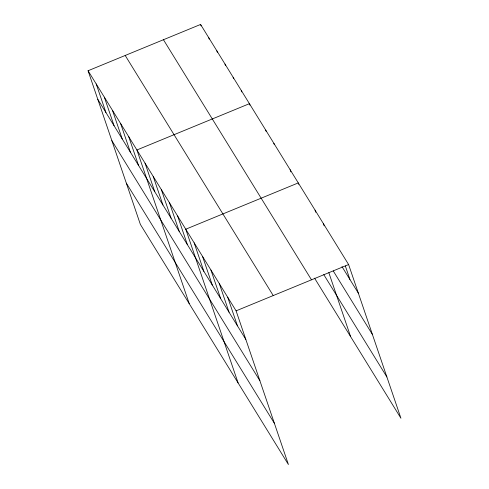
<?xml version="1.0" encoding="UTF-8"?>
<svg xmlns="http://www.w3.org/2000/svg" width="489" height="489" viewBox="0 0 489 489"><rect width="100%" height="100%" fill="white"/><g stroke="black" fill="none" stroke-linecap="round" stroke-linejoin="round"><path stroke-width="0.73" d="M88.063 70.746L236.095 310.845L288.424 464.55L140.392 224.451L88.063 70.746L200.576 24.45L348.608 264.549L400.937 418.254L314.549 278.143M236.095 310.845L348.608 264.549M341.964 266.584L358.345 293.143M333.254 270.943L372.398 334.433M323.755 274.586L386.878 376.97M163.448 39.725L311.481 279.824M125.196 55.465L273.229 295.564M97.8 99.34L245.833 339.439M111.853 140.63L259.885 380.729M126.339 183.167L274.366 423.266M345.332 265.955L349.953 279.543M323.443 223.73L324.17 225.875M315.057 210.129L315.784 212.269M298.767 184.347L298.278 182.917L185.765 229.207L238.094 382.918M328.828 272.648L350.607 336.621M290.136 169.707L290.863 171.853M273.852 143.301L274.341 144.732M265.71 130.092L266.199 131.523M249.916 105.111L249.427 103.68L136.914 149.976L189.243 303.681M241.285 90.477L241.774 91.908M233.143 77.274L233.632 78.705M225.001 64.065L225.49 65.495M216.859 50.862L217.348 52.292M208.717 37.653L209.206 39.083M200.576 24.45L201.065 25.88M227.709 297.239L237.446 325.833M219.323 283.632L229.054 312.226M210.93 270.026L220.667 298.626M202.544 256.419L212.281 285.02M194.157 242.813L203.889 271.413M177.623 216.004L187.36 244.604M169.481 202.801L179.218 231.395M161.339 189.591L171.077 218.192M153.198 176.388L162.935 204.983M145.056 163.179L154.793 191.78M128.772 136.773L138.509 165.368M120.63 123.564L130.367 152.165M112.488 110.361L122.226 138.955M104.346 97.152L114.084 125.752M96.205 83.949L105.942 112.549"/></g></svg>
